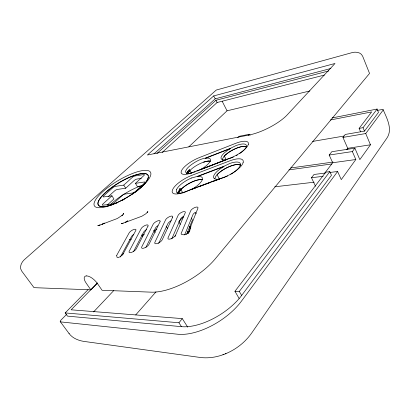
<?xml version="1.0" encoding="UTF-8"?>
<svg xmlns="http://www.w3.org/2000/svg" width="410" height="410" viewBox="0 0 410 410"><rect width="100%" height="100%" fill="white"/><g stroke="black" fill="none" stroke-linecap="round" stroke-linejoin="round"><path stroke-width="0.61" d="M123.333 213.835L123.246 214.297L123.656 213.425L121.965 215.578L122.339 215.214L117.332 218.515L99.415 225.244L97.764 225.515L99.22 225.715M188.113 233.715L190.947 226.668M186.652 234.248L192.418 220.032L191.239 217.997M184.649 234.93L192.946 214.702A4.177 1.584 -29.9 0 1 195.329 212.318L196.149 213.743M174.983 236.585L185.238 212.749A4.161 1.532 -30.4 0 0 182.624 211.909A4.161 1.532 -30.4 0 0 178.14 215.301L168.059 237.749A4.423 1.717 -31.2 0 0 170.734 238.866A4.423 1.717 -31.2 0 0 175.536 235.161M171.775 238.871L180.415 219.155A4.146 1.553 -30.4 0 1 183.28 216.5M147.749 211.867L147.482 212.441L147.882 211.632L145.868 213.764L141.809 216.254L123.343 223.096M158.675 243.443L167.921 223.604A4.12 1.527 -30.8 0 1 171.236 220.718M176.73 189.292L176.669 189.42A14.75 4.997 -30.3 0 0 185.161 192.034M145.939 247.358L155.462 228.032A4.095 1.496 -31.3 0 1 157.891 225.679M133.47 251.725L143.546 232.27A4.069 1.471 -31.7 0 1 146.493 229.626M120.391 257.003L131.492 236.56A4.049 1.44 -32.1 0 1 133.803 234.32M377.472 110.408L381.869 109.547A2.235 0.779 -22.6 0 1 383.022 110.223L365.73 133.542L370.461 144.791L359.836 159.618L354.881 148.174L331.782 151.72L329.189 155.047L332.684 162.739L324.633 173.297M354.881 148.174L352.359 151.572L355.824 159.521L341.274 179.616L337.594 171.493L330.152 172.436M337.594 171.493L241.346 301.294A48.759 24.082 -32.4 0 1 177.745 334.232L60.675 321.906A2.537 0.969 -36.5 0 1 61.013 320.072L66.84 314.132M88.088 289.65L65.169 312.927L67.512 316.13L181.44 326.657A46.227 22.606 -32.1 0 0 241.654 295.446L331.475 175.28L329.814 171.662L325.724 172.185L234.95 291.29L239.102 298.439M346.973 149.312L347.726 148.312L342.95 137.411L345.261 134.449L364.48 131.123L378.476 112.401L377.118 109.045L332.11 117.936M234.95 291.29L239.332 291.428L329.814 171.662M360.564 131.8L359.114 128.381L363.034 127.684L377.118 109.045M346.886 149.686L348.034 148.164M359.114 128.381L371.66 111.92L330.368 119.986M315.531 186.278L311.482 177.74L314.024 174.481L325.191 173.066M65.169 312.927L178.934 322.757L182.281 318.616L187.749 327.185M135.7 314.931L155.969 291.894M93.593 311.907L113.785 290.536M178.755 221.769L183.588 216.659M248.429 135.382L249.521 134.254L250.079 135.367M97.093 283.32L71.125 309.806L182.281 318.616M86.582 275.889L86.612 275.889A9.625 4.151 43.7 0 1 97.298 283.371L102.08 290.275L151.367 292.166A49.082 20.818 -31.7 0 0 215.291 258.792L369.543 73.431L362.645 56.196C361.066 52.418 356.269 51.639 352.672 52.47L216.29 90.036L24.128 259.884C21.171 262.61 19.111 267.52 21.745 271.118L34.015 287.661L90.851 289.839L97.667 282.89M121.79 255.425L123.589 253.6M237.728 137.688L239.076 136.32L249.521 134.254M188.846 146.821L227.053 110.808L309.847 90.969M142.121 185.838L137.37 186.529L135.433 183.347L143.864 175.593A2.327 0.671 -30.4 0 0 143.787 174.542L135.013 175.982A2.296 0.651 -30.5 0 0 132.184 177.484L123.764 185.11L115.482 186.36A2.301 0.646 -31.1 0 0 112.663 187.857L103.802 195.78A2.342 0.661 -31.4 0 0 103.679 196.928L111.94 195.811L113.929 198.958L107.343 204.974M108.086 196.774L114.58 190.916A2.296 0.656 -31.2 0 1 117.393 189.425L125.691 188.221L134.065 180.574A2.291 0.661 -30.6 0 1 136.884 179.078L141.276 178.381M162.14 152.489L217.115 102.52L324.387 75.061M111.94 195.811L102.951 203.954A2.424 0.712 -31.7 0 0 102.823 205.184L111.551 204.139A2.46 0.733 -31.5 0 0 114.569 202.535L123.584 194.243L132.476 193.043A2.45 0.738 -30.9 0 0 135.505 191.439L144.417 183.121A2.409 0.723 -30.5 0 0 144.335 181.999L135.433 183.347M156.938 153.535L215.947 100.265L328.815 70.925M153.975 153.878L215.219 98.83L330.916 68.475M213.718 95.919L147.385 155.006L249.229 134.982A29.581 8.933 -26.7 0 0 287.251 114.836L334.996 63.478L213.718 95.919L215.219 98.83M196.779 171.134L226.627 159.387L231.353 157.901M225.274 353.861C235.934 349.581 245.354 342.16 251.904 332.71L386.809 138.242C393.016 129.314 386.82 118.177 383.155 109.747M187.201 191.173L191.342 189.276L219.263 178.862L223.019 177.822M69.029 333.479C72.396 338.076 77.962 340.382 83.425 341.335L200.623 357.52C208.47 358.427 216.516 357.238 223.865 354.404M222.984 354.752L226.002 353.574M191.537 173.353L189.358 169.612M200.751 169.581L215.522 163.913M216.7 163.462L220.836 161.873M222.02 161.422L226.156 159.833M191.598 177.996L197.148 176.449L223.865 166.296L229.974 163.395A15.108 5.217 -27.7 0 1 240.286 165.353L240.255 165.471A15.108 5.248 -28 0 1 230.707 174.317M179.103 189.051L180.272 188.61L182.911 193.064M192.064 189.282L196.221 187.729M198.599 186.842L203.944 184.849M205.728 184.187L210.479 182.414M212.257 181.748L219.386 179.093A15.108 5.217 -28.2 0 1 213.743 175.787A15.108 5.217 -28.2 0 1 223.988 166.522L197.272 176.669A14.745 4.966 -29.5 0 1 202.181 180.021A14.745 4.966 -29.5 0 1 191.977 189.215M223.517 177.653L225.059 177.079M193.658 172.343L195.18 171.775M185.217 191.926L186.688 191.383M129.498 239.773L131.277 239.143M141.947 235.366L144.32 234.525M203.719 162.14L203.99 162.047M192.664 172.646L189.886 173.312L187.144 173.271A13.919 4.428 -28.9 0 1 190.404 165.399C194.847 162.078 199.798 159.065 205.343 158.106L230.594 148.261L235.755 145.699A14.263 4.623 -27.7 0 1 246.297 146.713L246.256 146.826A14.263 4.664 -27.8 0 1 241.018 152.607M123.328 223.101L121.355 223.583L122.267 223.588L121.642 223.573M204.016 162.037L205.82 161.514M206.266 161.407L207.716 161.14A13.899 4.495 -28.9 0 1 208.162 161.089L208.229 161.084M312.599 141.424L344.041 136.033M342.95 137.411L365.73 133.542M347.726 148.312L370.461 144.791M329.189 155.047L352.359 151.572M290.582 168.003L333.012 162.068M332.684 162.739L355.824 159.521M288.896 169.873L331.895 163.954M311.482 177.74L323.106 176.31M274.746 186.801L314.137 182.204M208.244 161.084L209.336 161.038M209.817 161.068L210.627 161.212M238.722 164.707L240.516 165.107M60.234 321.609L69.188 333.689M90.851 289.839L86.141 283.084A9.625 4.151 43.7 0 1 86.638 275.889M178.934 322.757L181.44 326.657M141.788 234.833L142.788 236.421M153.858 230.358L155.18 232.506M123.764 185.11L125.691 188.221M166.106 226.084L167.741 228.795M178.98 222.143L180.282 224.337M239.332 291.428L241.654 295.446M188.277 170.78L188.287 170.801A13.894 4.474 -28.9 0 0 186.883 173.702M219.437 179.078L217.064 174.711L218.658 173.148A15.047 5.253 -28.2 0 1 238.605 164.487A15.083 5.268 -28.2 0 0 215.742 176.367L215.85 176.566A15.078 5.274 -28.2 0 0 214.855 178.739M226.135 159.495L224.301 156.051A14.237 4.679 -27.8 0 0 223.24 157.312L223.347 157.517A14.237 4.684 -27.8 0 0 222.235 159.864M215.947 100.265L217.115 102.52M222.21 101.342L227.053 110.808M363.034 127.684L364.48 131.123M125.332 222.41A4.079 1.363 -31.8 0 1 127.884 220.882A4.079 1.363 -31.8 0 0 125.388 222.425M101.967 224.572A3.931 1.245 -32.3 0 1 104.283 223.081A3.931 1.245 -32.3 0 0 102.587 224.126M156.917 229.057A10.378 3.746 -31.4 0 1 153.899 230.876M110.387 204.564A32.246 10.05 -31.2 0 1 140.481 185.95M148.399 176.879A28.966 8.436 -31 0 1 139.267 189.071M138.354 189.84A28.966 8.436 -31 0 1 134.393 192.895M133.486 193.54A28.966 8.436 -31 0 1 132.563 194.186M124.261 199.306A28.966 8.436 -31 0 1 122.252 200.377M117.286 202.765A28.966 8.436 -31 0 1 116.158 203.252M113.944 204.144A28.966 8.436 -31 0 1 110.792 205.246M110.187 205.436A28.966 8.436 -31 0 1 107.881 206.061M107.338 206.184A28.966 8.436 -31 0 1 105.77 206.491M104.678 206.645A28.966 8.436 -31 0 1 112.668 186.996A28.966 8.436 -31 0 1 148.23 175.68M246.62 146.734A14.237 4.679 -27.8 0 0 224.624 155.723A14.206 4.669 -27.8 0 1 246.456 146.616M186.898 173.722A13.894 4.474 -28.9 0 1 189.358 169.596M180.272 188.61A14.724 5.012 -29.5 0 0 179.518 189.451L179.631 189.64A14.719 5.017 -29.5 0 0 177.699 193.515M227.652 175.921A15.108 5.248 -28 0 1 225.582 176.843M176.654 189.323A14.75 4.925 -29.7 0 1 191.608 177.96M240.598 152.915A14.263 4.664 -27.8 0 1 239.722 153.524M237.38 154.995A14.263 4.664 -27.8 0 1 236.401 155.549M233.372 157.056A14.263 4.664 -27.8 0 1 231.855 157.701M238.738 164.692A15.078 5.274 -28.2 0 1 240.434 165.056M187.601 173.768A13.884 4.495 -28.9 0 1 197.266 165.051A13.884 4.495 -28.9 0 1 210.089 161.079M188.205 173.03A13.858 4.489 -28.9 0 1 190.045 170.703M202.212 179.667A14.709 5.033 -29.5 0 0 190.527 182.66A14.709 5.033 -29.5 0 0 179.513 191.106A14.709 5.028 -29.5 0 0 178.714 192.392A14.683 5.022 -29.5 0 1 189.446 183.265A14.683 5.022 -29.5 0 1 202.176 179.734M226.745 159.608A14.258 4.638 -27.8 0 1 221.185 156.968A14.258 4.638 -27.8 0 1 230.707 148.471L205.461 158.316A13.914 4.433 -28.9 0 1 210.212 161.109A13.914 4.433 -28.9 0 1 200.639 169.54M189.174 231.404A4.1 1.614 -30.5 0 1 187.452 231.829M189.374 227.693A4.1 1.614 -30.5 0 1 190.312 227.263M188.943 232.455A6.15 2.419 -30.5 0 1 187.575 232.895M189.251 226.884A6.15 2.419 -30.5 0 1 190.655 226.238M116.665 255.707C116.414 260.073 121.729 255.891 122.815 254.138A4.32 1.578 -33 0 0 123.543 253.16L135.792 230.497A4.059 1.42 -32 0 0 133.645 229.544A4.059 1.42 -32 0 0 129.15 232.88L117.286 254.292A14.555 7.703 72.1 0 0 116.665 255.707M190.076 228.068C190.614 232.798 185.566 235.924 181.492 234.397A4.454 1.753 -30.7 0 1 181.276 233.177L190.686 210.796A4.187 1.558 -29.9 0 1 195.165 207.388A4.187 1.558 -29.9 0 1 197.907 208.203L190.076 228.068M243.084 162.724L243.043 162.852A18.153 6.232 -28.2 0 1 223.834 177.351L183.813 192.275A17.702 5.914 -29.5 0 1 172.728 189.399L172.789 189.271A17.697 5.909 -29.5 0 1 191.583 175.454L229.836 160.843A18.148 6.227 -28.2 0 1 243.084 162.724M248.275 144.556L248.24 144.668A17.128 5.53 -27.8 0 1 230.23 158.06L192.346 172.6A16.697 5.274 -29 0 1 181.599 170.519L181.661 170.406A16.692 5.268 -29 0 1 199.306 157.594L235.601 143.372A17.117 5.525 -27.8 0 1 248.275 144.556M172.605 217.285L162.237 239.768A4.397 1.681 -31.7 0 1 157.43 243.453A4.397 1.681 -31.7 0 1 154.893 242.31L165.625 219.791A4.131 1.502 -30.8 0 1 170.114 216.408A4.131 1.502 -30.8 0 1 172.605 217.285M160.013 221.805L148.989 244.355A4.366 1.645 -32.2 0 1 144.182 248.024A4.366 1.645 -32.2 0 1 141.773 246.851L153.15 224.265A4.105 1.476 -31.2 0 1 157.64 220.903A4.105 1.476 -31.2 0 1 160.013 221.805M147.969 226.125L136.335 248.732A4.346 1.614 -32.6 0 1 131.523 252.386A4.346 1.614 -32.6 0 1 129.242 251.186L141.219 228.549A4.085 1.445 -31.6 0 1 145.714 225.198A4.085 1.445 -31.6 0 1 147.969 226.125M181 189.753L180.948 189.774A14.709 5.038 -29.5 0 0 179.636 191.321A14.709 5.033 -29.5 0 0 178.842 192.608A14.678 5.028 -29.5 0 1 181 189.753M99.973 225.039L99.415 225.244L99.973 225.039M113.134 204.206A28.966 8.431 -31 0 0 148.112 175.485A28.966 8.431 -31 0 0 108.009 190.276A28.966 8.431 -31 0 0 113.134 204.206M109.962 205.482A32.723 9.466 -31 0 0 150.834 173.097A32.723 9.466 -31 0 0 106.513 188.533A32.723 9.466 -31 0 0 109.962 205.482M224.731 155.928A14.237 4.684 -27.8 0 0 224.408 156.256A14.196 4.669 -27.7 0 1 224.731 155.933"/></g></svg>
